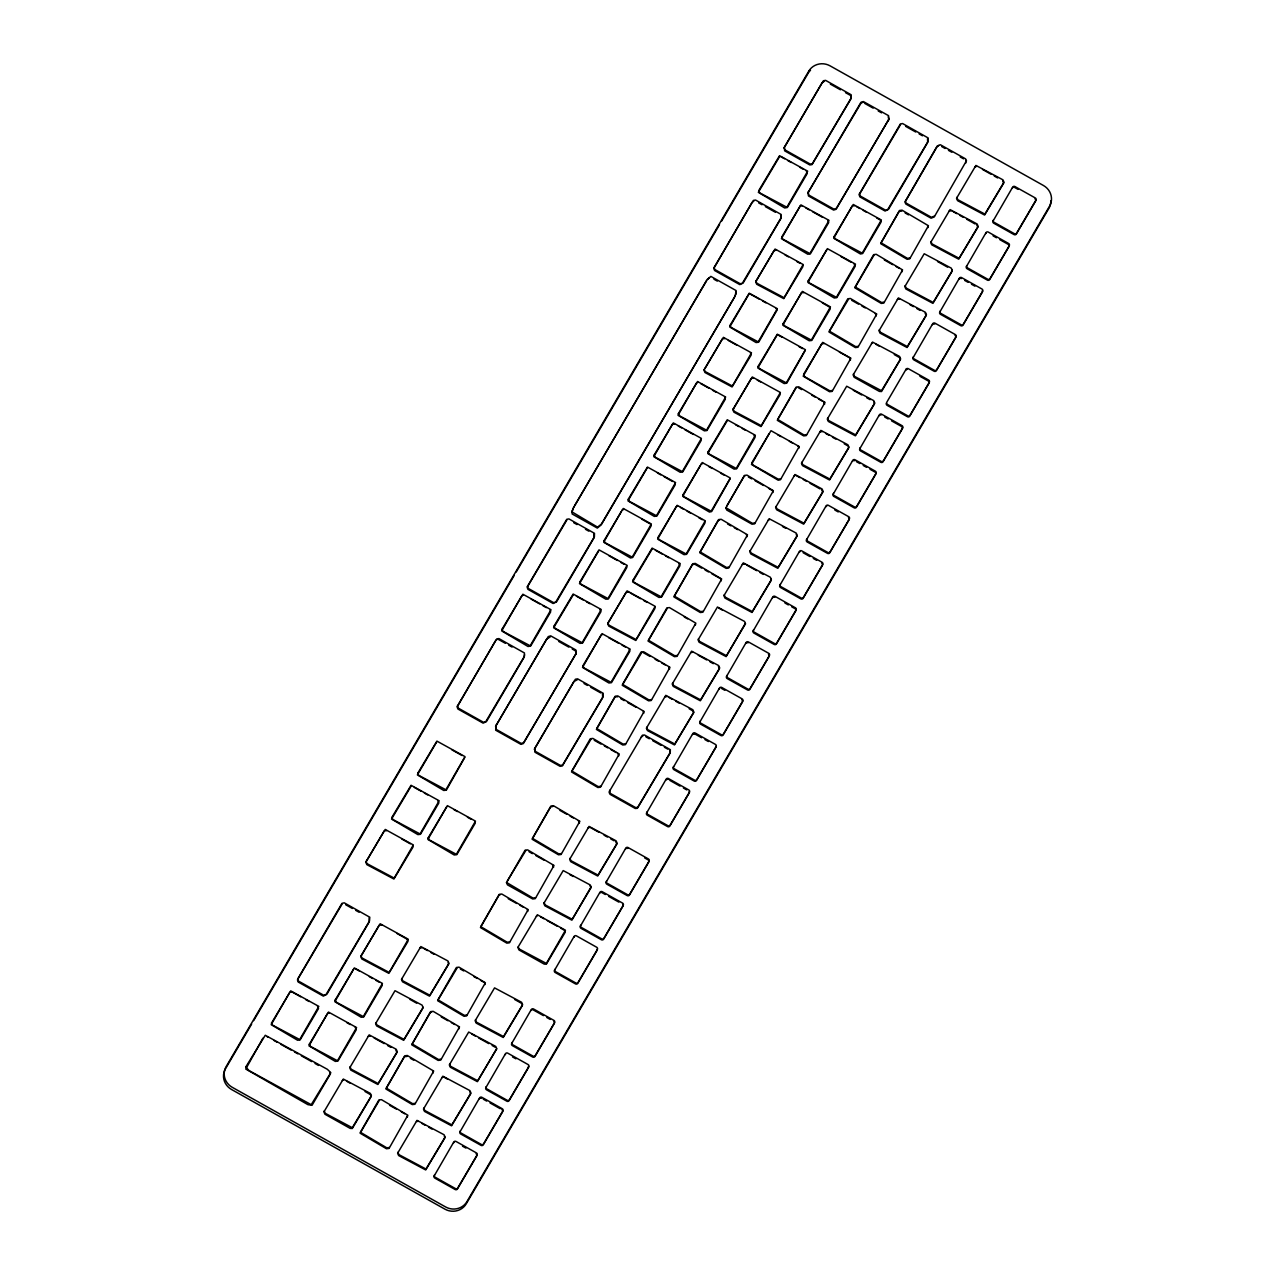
<?xml version="1.0" encoding="UTF-8"?>
<svg xmlns="http://www.w3.org/2000/svg" width="1275" height="1275" viewBox="0 0 1275 1275"><rect width="100%" height="100%" fill="white"/><g stroke="black" fill="none" stroke-linecap="round" stroke-linejoin="round"><path stroke-width="1.5" d="M576.157 653.358L575.902 651.174L572.236 649.023M808.127 192.557L808.701 194.995L833.914 209.132L836.352 208.367L888.293 120.312M888.866 119.069L888.308 116.631M572.3 510.924L572.108 513.952L597.322 528.089L601.194 524.87L734.464 297.123M735.898 293.585L736.089 290.557L710.876 276.404L707.003 279.639L573.734 507.37M495.624 726.113L495.991 729.284L521.204 743.421L523.643 742.656L575.949 653.868M575.949 654.075L575.886 649.979L550.673 635.842L548.234 636.607L495.624 726.32M808.334 191.84L808.398 195.92L833.611 210.072L836.049 209.307L888.659 119.595M888.659 119.786L888.595 115.69L863.382 101.554L860.944 102.319L808.031 192.764M571.997 511.849L573.272 508.119M735.516 294.876L735.803 291.481M572.395 510.558L574.037 506.446M734.926 296.39L735.803 293.935M495.927 725.379L495.688 730.208L520.901 744.345L523.34 743.58L576.252 653.135M888.372 120.519L888.962 118.862M324.217 1110.987L325.237 1113.314L352.298 1127.706L371.407 1095.751L370.372 1093.424L343.31 1079.033L323.914 1111.912L324.95 1114.238L350.163 1128.375L352.298 1128.503L371.216 1096.404L370.403 1094.572L365.032 1091.527M350.051 1066.824L351.087 1069.151L378.149 1083.543L397.242 1051.588L396.222 1049.261L369.16 1034.87L349.764 1067.749L350.784 1070.076L377.846 1084.467L396.955 1052.528L395.919 1050.202M375.902 1022.662L376.938 1024.988L403.984 1039.38L423.093 1007.425L422.057 1005.114L395.011 990.707L375.599 1023.602L376.635 1025.913L403.697 1040.32L422.79 1008.366L422.631 1006.82M401.752 978.515L402.772 980.826L429.834 995.233L448.943 963.278L447.908 960.952L420.846 946.56L401.45 979.439L402.486 981.766L429.532 996.157L448.641 964.203L448.242 962.37M703.991 370.228L705.011 372.555L732.073 386.947L751.182 355.008L750.481 352.904M407.426 1117.043L407.442 1115.816M506.414 882.507L507.45 884.834L532.663 898.971L535.229 898.668L554.019 865.438L527.659 849.883L525.077 850.186L506.589 882.475L532.95 898.046L535.532 897.727M397.912 1152.313L398.947 1154.64L425.993 1169.032L445.102 1137.077L444.067 1134.75L417.021 1120.358L397.609 1153.237L398.645 1155.564L425.707 1169.956L444.816 1138.001L444.401 1136.168M433.261 1072.881L432.863 1071.048M423.762 1108.15L424.782 1110.477L451.844 1124.869L470.953 1092.914L469.917 1090.603L442.855 1076.196L423.459 1109.075L424.495 1111.402L451.541 1125.809L470.65 1093.854L469.965 1091.751M459.112 1028.734L458.41 1026.63M449.597 1063.987L450.633 1066.314L477.695 1080.722L496.788 1048.767L495.768 1046.44L468.706 1032.049L449.31 1064.928L450.346 1067.255L477.392 1081.646L496.628 1048.799M484.962 984.571L485.074 983.663M475.447 1019.841L476.483 1022.168L503.529 1036.559L522.638 1004.604L521.602 1002.278L494.557 987.886L475.145 1020.765L476.181 1023.092L503.243 1037.483L522.336 1005.529L522.176 1003.999M527.754 911.434L527.356 909.601M517.953 947.628L518.989 949.955L544.202 964.091L546.337 964.219L565.271 932.121L564.458 930.288L560.761 928.184M553.605 867.271L552.569 864.944M544.09 902.541L545.126 904.867L572.188 919.259L591.281 887.304L590.261 884.977L563.199 870.586L543.803 903.465L544.839 905.792L571.885 920.183L591.01 887.017M579.456 823.108L578.42 820.797M569.941 858.378L570.977 860.705L598.023 875.096L617.132 843.157L616.096 840.831L589.05 826.423L569.654 859.318L570.674 861.629L597.736 876.037L616.845 844.082L615.809 841.755M618.837 755.82L617.801 753.493M725.762 507.737L726.782 510.064L752.011 524.2L754.577 523.898L773.367 490.684L746.991 475.113L744.425 475.416L725.921 507.705L752.298 523.276L754.864 522.973M643.716 713.299L643.317 711.466M669.566 669.136L668.881 667.032M646.664 727.292L647.7 729.619L674.762 744.01L693.855 712.056L692.835 709.729L665.773 695.337L646.377 728.216L647.413 730.543L674.459 744.935L693.68 712.709L692.867 710.876L689.169 708.773M695.417 624.989L695.544 624.081M672.515 683.129L673.551 685.456L700.597 699.847L719.706 667.893L718.67 665.566L691.624 651.174L672.212 684.053L673.248 686.38L700.31 700.772L719.419 668.833L718.383 666.506M721.252 580.826L721.092 579.28M698.365 638.966L699.385 641.293L726.447 655.685L745.556 623.746L744.52 621.419L717.458 607.012L698.062 639.907L699.098 642.217L726.144 656.625L745.269 623.443M747.102 536.663L746.401 534.56M724.2 594.819L725.236 597.13L752.298 611.538L771.391 579.583L770.371 577.256L743.309 562.865L723.913 595.744L724.949 598.071L751.995 612.462L771.104 580.508L770.706 578.675M772.953 492.501L772.554 490.668L768.554 488.293M750.051 550.657L751.087 552.983L778.133 567.375L797.242 535.42L796.206 533.093L769.16 518.702L749.748 551.581L750.784 553.908L777.846 568.299L796.939 536.345L796.253 534.257M798.788 448.354L798.803 447.127M775.901 506.494L776.921 508.821L803.983 523.212L823.092 491.257L822.056 488.947L794.994 474.539L775.598 507.434L776.634 509.745L803.68 524.153L822.789 492.198L821.753 489.871M824.638 404.191L823.602 401.864M801.736 462.331L802.772 464.658L829.834 479.065L848.927 447.111L847.891 444.784L820.845 430.392L801.449 463.271L802.469 465.598L829.531 479.99L848.64 448.035L848.481 446.489M850.489 360.028L849.788 357.924M827.587 418.184L828.622 420.511L855.668 434.902L874.778 402.948L873.742 400.621L846.696 386.229L827.284 419.108L828.32 421.435L855.382 435.827L874.475 403.872L874.076 402.039M876.323 315.881L875.303 313.554M853.437 374.021L854.457 376.348L881.519 390.74L900.628 358.785L899.592 356.458L872.53 342.067L853.134 374.946L854.17 377.272L879.383 391.409L881.519 391.537L900.437 359.438L899.624 357.622L894.253 354.562M902.174 271.718L902.015 270.173M879.272 329.858L880.308 332.185L907.354 346.577L926.463 314.638L925.427 312.311L898.381 297.904L878.985 330.799L880.005 333.11L907.067 347.517L926.176 315.562L925.14 313.236M928.025 227.556L927.61 225.723M905.122 285.712L906.158 288.022L933.204 302.43L952.313 270.475L951.278 268.148L924.216 253.757L904.82 286.636L905.856 288.963L932.918 303.354L952.011 271.4L951.851 269.854M930.957 241.549L931.993 243.876L959.055 258.267L978.148 226.312L977.128 223.986L950.066 209.594L930.67 242.473L931.706 244.8L958.752 259.192L977.861 227.237L976.825 224.926M956.808 197.386L957.844 199.713L984.89 214.104L1003.999 182.15L1002.963 179.839L975.917 165.431L956.521 198.326L957.541 200.637L984.603 215.045L1003.712 183.09L1002.676 180.763M734.161 298.063L735.213 295.449M609.88 790.149L609.147 792.508L610.072 794.341L635.285 808.477L637.373 808.318L669.949 753.334L670.06 750.624M965.765 163.057L965.876 160.347M808.334 192.031L861.199 102.829M574.643 505.601L706.717 280.564M733.555 298.892L601.481 523.945L597.608 527.165L572.108 511.944M251.621 1024.096L225.468 1068.785A15.746 15.061 17.6 0 0 231.556 1089.503L444.911 1209.146A15.746 15.061 17.6 0 0 466.252 1203.807L1048.847 208.399A15.746 15.061 17.6 0 0 1050.823 200.86M253.629 1020.653L514.239 575.392M516.263 571.949L719.514 224.671M721.523 221.228L808.063 73.376A15.746 15.061 17.6 0 1 810.502 70.268M262.889 1038.185L245.756 1069.056L307.96 1104.676L312.056 1105.266L330.432 1073.869L329.763 1072.259M495.242 641.197L457.135 707.003L457.932 709.028L483.145 723.164L486.508 721.491L524.057 657.358L524.567 654.665M496.007 725.587L546.465 639.365L550.386 636.767M621.244 511.61L603.712 542.242L630.456 557.988L632.655 557.51L651.031 526.113L650.872 524.567M704.947 368.587L722.367 338.847L724.933 338.544M700.214 465.678L682.683 496.31L709.426 512.056L711.625 511.578L730.017 478.954M801.337 292.915L782.834 325.205L809.211 340.76L811.777 340.457L830.153 309.076L829.451 306.972M507.386 880.85L525.858 850.473M726.718 506.079L744.138 476.34M769.016 433.835L751.485 464.483L778.212 480.213L780.428 479.735L799.218 446.521L771.008 430.695L751.899 462.65L752.935 464.977L778.148 479.113L780.714 478.81M821.658 343.868L803.17 376.173L829.547 391.728L832.113 391.425L850.903 358.195L822.694 342.385L803.585 374.34L804.621 376.651L829.834 390.803L832.4 390.501M934.511 216.033L931.387 217.276L906.174 203.139L905.266 201.291L937.237 145.972L940.36 144.728L965.573 158.865L966.498 160.714L934.224 216.957L931.101 218.216L905.887 204.064L904.963 202.231L936.95 146.896L938.846 145.477M641.134 737.173L643.03 735.755M800.078 206.136L781.4 238.664L807.776 254.219L810.342 253.916L828.718 222.519L828.017 220.432M672.467 424.161L653.788 456.689L680.165 472.26L682.731 471.957L701.107 440.56L700.708 438.727M622.216 509.952L624.033 509.363M701.186 464.02L703.003 463.431M974.881 166.929L976.714 166.34M909.936 258.012L907.37 258.331L880.993 242.76L899.497 210.471L902.062 210.168L928.439 225.723L909.649 258.952L907.067 259.255L880.706 243.684L899.194 211.395L901.776 211.092M949.046 211.092L951.612 210.773M884.101 302.175L881.519 302.478L855.158 286.923L873.646 254.633L876.228 254.315L902.588 269.886L883.798 303.115L881.232 303.418L854.856 287.847L874.092 255M858.25 346.338L855.684 346.641L829.308 331.07L847.811 298.78L850.377 298.478L876.754 314.048L857.948 347.262L855.382 347.565L829.021 332.01L848.576 299.083M897.345 299.402L899.56 298.924M871.51 343.565L872.578 342.927M806.565 434.648L803.983 434.95L777.623 419.395L796.11 387.106L798.692 386.803L825.052 402.358L806.262 435.588L803.696 435.891L777.32 420.32L796.253 387.6M819.825 431.874L822.391 431.572M615.092 696.899L596.413 729.428L622.774 744.998L625.356 744.696L644.146 711.466L617.769 695.911L615.203 696.214L596.7 728.503L623.077 744.058L625.643 743.755M419.826 948.042L422.392 947.739M793.974 476.037L795.042 475.4M729.029 567.12L726.447 567.439L700.087 551.868L718.574 519.578L721.156 519.276L747.517 534.831L728.726 568.06L726.16 568.363L699.784 552.792L718.287 520.503L719.722 519.865M768.124 520.2L769.574 519.547M368.14 1036.368L370.34 1035.89M703.178 611.283L700.613 611.586L674.236 596.031L692.739 563.741L695.305 563.423L721.682 578.993L702.892 612.223L700.31 612.526L673.949 596.955L692.437 564.666L694.652 564.188M742.289 564.347L744.855 564.044M342.29 1080.515L343.724 1079.877M677.328 655.446L674.762 655.748L648.385 640.178L666.889 607.888L669.455 607.585L695.831 623.156L677.041 656.37L674.475 656.673L648.098 641.118L667.319 608.255M651.493 699.608L648.927 699.911L622.551 684.34L641.038 652.051L643.62 651.748L669.981 667.303L651.19 700.533L648.624 700.836L622.248 685.281L641.819 652.354M690.588 652.673L692.803 652.194M664.753 696.819L667.319 696.517M600.764 786.277L598.182 786.595L571.822 771.024L590.309 738.735L592.891 738.432L619.252 753.987L600.461 787.217L597.895 787.52L571.519 771.949L591.09 739.022M561.367 853.581L558.801 853.883L532.424 838.312L550.928 806.023L553.493 805.72L579.87 821.291L561.08 854.505L558.514 854.808L532.137 839.253L550.625 806.947L552.84 806.485M588.014 827.921L589.847 827.332M509.681 941.89L507.115 942.193L480.739 926.638L499.242 894.333L501.808 894.03L528.185 909.601L509.394 942.831L506.812 943.133L480.452 927.562L498.939 895.273L500.39 894.62M536.329 916.231L537.397 915.609M466.873 1015.028L464.307 1015.33L437.931 999.775L456.434 967.47L459 967.167L485.377 982.738L466.586 1015.968L464.004 1016.271L437.644 1000.7L457.215 967.773M441.038 1059.19L438.457 1059.493L412.096 1043.922L430.583 1011.633L433.149 1011.33L459.526 1026.901L440.736 1060.115L438.17 1060.418L411.793 1044.862L430.297 1012.573L431.731 1011.92M415.188 1103.353L412.622 1103.656L386.245 1088.085L404.749 1055.796L407.315 1055.493L433.691 1071.048L414.885 1104.277L412.319 1104.58L385.942 1089.009L404.446 1056.72L407.012 1056.417M441.835 1077.694L442.903 1077.056M389.337 1147.5L386.771 1147.803L360.395 1132.248L378.898 1099.958L381.464 1099.656L407.841 1115.211L389.05 1148.44L386.468 1148.743L360.108 1133.172L379.328 1100.325M495.577 640.688L496.421 639.875M707.752 279.305L709.49 277.647M826.806 249.709L807.872 282.428L834.248 297.983L836.814 297.681L855.19 266.284L854.154 263.973M801.513 292.676L803.903 292.613M821.849 343.628L824.24 343.565M744.313 476.117L745.206 475.718M446.776 806.708L427.858 839.428L454.219 854.983L456.801 854.68L475.177 823.283L475.001 821.753M353.733 968.968L334.815 1001.688L361.176 1017.259L363.757 1016.956L382.133 985.559L381.958 984.013M342.162 903.927L297.442 979.822L298.159 982.005L323.372 996.142L326.942 994.133L369.208 921.937L369.176 917.904M900.548 124.583L859.143 194.836L859.908 196.908L885.121 211.044L888.563 209.259L927.69 142.433L927.515 138.624M566.913 519.929L527.165 587.329L527.962 589.369L553.175 603.505L556.553 601.832L594.102 537.683L593.863 533.986M800.333 205.944L802.102 205.897M748.935 294.127L729.714 326.974L756.075 342.545L758.657 342.242L777.144 309.937M777.033 335.134L757.796 367.981L784.173 383.552L786.739 383.233L805.131 350.625M672.722 423.969L674.491 423.922M647.174 467.989L627.938 500.852L654.314 516.407L656.88 516.104L675.256 484.723L675.097 483.177M598.708 550.8L579.488 583.647L605.848 599.202L608.43 598.899L626.806 567.518L626.631 565.972M436.608 742.05L417.387 774.897L443.764 790.468L446.33 790.165L464.722 757.541M615.331 696.708L617.482 696.835M416.415 1121.426L418.2 1121.378M754.019 200.876L751.915 202.645L713.793 268.451L714.59 270.491L739.819 284.628L743.182 282.954L780.73 218.806L780.81 215.363M861.725 102.542L863.079 102.494M779.615 156.522L758.338 192.35L784.683 207.952L787.328 207.538L807.298 173.4L806.342 170.962M727.292 420.607L707.721 453.533L734.097 469.104L736.663 468.802L755.039 437.405L754.003 435.078M652.178 548.951L632.607 581.878L658.984 597.433L661.55 597.13L679.926 565.733L678.89 563.423M573.208 594.883L553.637 627.81L580.013 643.365L582.579 643.062L600.955 611.665L599.919 609.354M411.108 786.133L391.537 819.06L417.913 834.615L420.479 834.312L438.855 802.931L437.819 800.604M824.511 81.122L821.945 82.987L784.412 147.119L784.635 150.817L809.848 164.969L812.048 164.602L850.76 99.147L851.11 96.039M497.346 639.413L498.222 639.381M523.308 595.043L521.826 595.776L501.681 630.886L528.025 646.505L530.655 646.074L550.641 611.936L550.29 609.992M697.951 382.357L696.517 382.994L678.013 415.299L704.39 430.854L706.956 430.552L725.332 399.155L724.933 397.322M677.583 506.159L676.148 506.797L657.645 539.102L684.022 554.657L686.587 554.354L704.963 522.957L704.565 521.124M602.469 634.488L601.035 635.141L582.532 667.431L608.908 682.986L611.474 682.683L629.85 651.302L629.149 649.198M291.513 991.791L289.696 992.38L271.192 1024.67L297.569 1040.241L300.135 1039.922L318.511 1008.541L317.491 1006.214M329.285 1012.972L327.468 1013.561L308.964 1045.851L335.341 1061.406L337.907 1061.103L356.283 1029.722L355.247 1027.395M753.461 377.99L751.262 378.468L732.886 409.865L733.922 412.176L760.968 426.583L780.077 394.628L779.678 392.796M577.304 679.766L573.862 681.551L534.751 748.393L534.91 752.202L560.123 766.339L562.355 765.94L602.677 697.712L602.517 693.903M267.128 1036.766L267.957 1037.133M780.762 156.65L784.492 158.706M854.792 205.673L852.21 205.976L833.722 238.266L860.45 253.996L862.665 253.534L881.025 222.137L880.627 220.288L876.642 217.929M776.618 250.219L774.053 250.522L755.677 281.918L756.712 284.245L783.758 298.637L802.867 266.682L802.708 265.136M778.499 335.213L782.228 337.269M796.174 475.559L799.903 477.615M628.639 592.046L626.073 592.365L607.697 623.746L608.733 626.073L635.779 640.464L654.888 608.526L654.728 606.98M386.755 830.615L384.189 830.918L365.813 862.314L366.849 864.641L393.911 879.033L413.004 847.078L412.606 845.245M381.719 924.933L379.153 925.236L360.777 956.633L361.813 958.959L388.859 973.351L407.968 941.396L407.283 939.293M830.36 84.134L840.448 89.792M845.5 92.629L850.537 95.45M864.769 103.434L873.168 108.136M878.22 110.973L881.583 112.853M905.664 126.368L915.753 132.026M919.116 133.907L922.478 135.787M941.747 146.593L945.11 148.49M948.472 150.37L951.835 152.251M960.234 156.968L963.597 158.849M982.499 169.447L990.914 174.165M994.261 176.046L997.624 177.926M1014.645 187.473L1018.04 189.369M953.302 211.73L956.648 213.61M960.011 215.491L963.374 217.372M966.737 219.268L975.152 223.986M993.082 235.859L996.46 237.756M999.855 239.668L1008.318 244.418M905.138 212.973L908.501 214.869M787.854 160.586L791.217 162.483M799.616 167.184L802.979 169.081M856.465 206.614L859.828 208.494M863.191 210.375L866.554 212.272M937.539 261.534L947.628 267.192M964.729 280.452L968.123 282.349M971.502 284.245L974.897 286.158M805.832 207.952L809.195 209.833M812.558 211.714L822.63 217.372M884.324 259.973L892.739 264.674M896.102 266.571L899.465 268.451M758.641 202.868L762.004 204.749M765.367 206.63L775.455 212.287M840.703 256.418L850.792 262.076M910.015 304.757L913.378 306.637M916.741 308.518L920.088 310.415M785.018 254.936L788.38 256.817M796.795 261.534L800.158 263.415M851.764 300.358L858.489 304.119M861.852 306.016L865.215 307.897M822.391 302.972L829.117 306.749M875.766 344.202L879.128 346.083M919.897 376.284L928.375 381.034M750.768 294.382L759.183 299.099M762.546 300.98L765.908 302.86M713.952 279.225L717.315 281.106M839.364 352.059L849.453 357.701M799.043 346.688L802.405 348.585M853.278 390.246L861.677 394.947M866.729 397.784L870.092 399.665M884.77 417.068L888.165 418.965M891.544 420.862L901.712 426.567M728.296 340.425L736.695 345.142M798.389 387.728L801.752 389.608M811.84 395.266L815.203 397.147M818.566 399.043L821.929 400.924M757.191 380.046L760.553 381.926M825.754 433.452L829.117 435.349M832.479 437.229L835.842 439.11M844.241 443.828L847.604 445.708M856.418 461.646L859.812 463.558M863.207 465.455L866.586 467.351M869.98 469.248L875.064 472.101A1.673 1.594 17.6 0 1 875.702 474.3L856.418 507.259A1.673 1.594 17.6 0 1 854.154 507.832L833.818 496.421A1.673 1.594 17.6 0 1 833.181 494.238L852.768 460.339A1.673 1.594 17.6 0 1 855.015 459.765L875.351 471.176A1.673 1.594 17.6 0 1 876.005 473.376L856.704 506.334A1.673 1.594 17.6 0 1 854.441 506.908L834.105 495.497A1.673 1.594 17.6 0 1 833.468 493.297M700.772 383.632L709.171 388.349M712.534 390.23L715.897 392.126M777.591 434.711L780.953 436.592M789.352 441.309L792.715 443.19M735.516 424.718L738.878 426.599M742.241 428.48L745.604 430.36M803.266 479.496L806.629 481.392M809.992 483.273L820.08 488.931M834.854 510.048L838.249 511.944M678.22 425.977L681.583 427.858M684.946 429.755L693.345 434.456M748.377 476.993L751.74 478.874M755.103 480.755L763.518 485.472M708.788 466.554L712.151 468.435M720.566 473.152L723.929 475.033M782.467 526.479L785.83 528.376M803.123 552.728L809.896 556.538M813.291 558.434L816.669 560.331M657.422 472.961L660.785 474.858M664.148 476.738L672.547 481.456M727.579 523.977L730.942 525.858M734.304 527.738L737.667 529.635M680.404 507.434L683.767 509.331M687.113 511.211L690.476 513.092M698.891 517.809L702.254 519.69M746.528 564.984L756.617 570.642M759.98 572.523L763.342 574.419M641.596 519.084L649.995 523.786M784.938 603.011L788.332 604.924M791.711 606.82L795.106 608.717A1.673 1.594 17.6 0 1 795.743 610.916L776.459 643.875A1.673 1.594 17.6 0 1 774.196 644.449L753.86 633.038A1.673 1.594 17.6 0 1 753.222 630.854L772.809 596.955A1.673 1.594 17.6 0 1 775.057 596.381L795.393 607.793A1.673 1.594 17.6 0 1 796.046 609.992L776.746 642.951A1.673 1.594 17.6 0 1 774.483 643.508L754.163 632.113A1.673 1.594 17.6 0 1 753.509 629.914M695.018 564.363L701.728 568.124M705.091 570.021L708.454 571.901M711.817 573.782L720.232 578.499M655.366 550.226L662.092 553.988M665.438 555.868L668.801 557.765M573.686 522.686L577.049 524.567M585.464 529.284L588.827 531.165M719.004 608.207L722.367 610.087M608.956 555.757L617.355 560.474M620.718 562.355L624.081 564.251M684.293 617.004L687.655 618.885M630.328 593.002L640.401 598.66M643.763 600.541L647.126 602.422M698.206 655.191L706.605 659.908M709.968 661.789L713.331 663.669M576.38 596.142L583.105 599.919M586.468 601.8L589.831 603.697M721.459 688.388L724.853 690.301M643.317 652.673L650.043 656.45M655.095 659.271L658.458 661.167M661.805 663.048L665.168 664.928M608.653 637.659L618.726 643.317M622.088 645.198L625.451 647.094M531.181 599.138L539.58 603.84M542.943 605.737L546.306 607.617M668.992 697.457L672.355 699.353M675.718 701.234L679.081 703.115M558.785 641.484L568.873 647.142M694.811 733.938L701.585 737.731M704.979 739.627L708.374 741.54M620.845 698.716L624.192 700.613M627.555 702.493L635.97 707.211M584.03 683.543L587.393 685.424M590.755 687.305L600.844 692.962M498.605 639.524L505.33 643.285M508.693 645.182L512.056 647.062M645.931 736.87L649.294 738.751M652.657 740.648L661.056 745.349M664.418 747.246L667.781 749.126M669.853 780.428L680.021 786.117M683.416 788.03L686.795 789.926M594.262 740.297L600.987 744.074M604.35 745.955L607.713 747.835M611.076 749.732L616.128 752.553M451.908 749.843L461.98 755.501M559.932 810.422L566.658 814.199M570.021 816.08L573.367 817.96M590.596 827.618L598.995 832.336M604.047 835.157L607.394 837.038M610.757 838.934L614.12 840.815M644.72 857.963L648.114 859.876A1.673 1.594 17.6 0 1 648.752 862.059L629.467 895.034A1.673 1.594 17.6 0 1 627.204 895.592L606.868 884.197A1.673 1.594 17.6 0 1 606.215 881.997L625.818 848.098A1.673 1.594 17.6 0 1 628.065 847.54L648.401 858.936A1.673 1.594 17.6 0 1 649.055 861.135L629.754 894.094A1.673 1.594 17.6 0 1 627.491 894.668L607.155 883.256A1.673 1.594 17.6 0 1 606.518 881.073M414.295 787.408L421.021 791.169M424.368 793.066L427.731 794.947M453.964 809.657L457.327 811.538M467.415 817.195L470.778 819.076M529.045 851.748L532.408 853.628M535.755 855.525L544.17 860.242M569.782 874.602L573.144 876.483M601.928 892.628L605.322 894.524M608.717 896.421L618.869 902.126M401.896 839.109L410.295 843.811M508.231 898.732L516.646 903.449M520.009 905.33L523.372 907.226M540.584 916.868L543.947 918.765M547.31 920.646L557.398 926.303M345.637 904.692L352.362 908.469M355.725 910.35L359.088 912.247M396.86 933.412L406.932 939.069M424.081 948.68L427.444 950.576M430.807 952.457L434.153 954.337M460.387 969.048L463.749 970.928M473.838 976.586L477.201 978.467M480.563 980.363L484.261 982.467M514.59 999.441L521.316 1003.202M533.285 1009.927L543.453 1015.617M546.832 1017.53L550.226 1019.426M355.884 969.096L359.247 970.976M369.32 976.634L372.683 978.515M376.045 980.411L379.408 982.292M409.992 999.441L416.718 1003.218M441.262 1016.972L447.987 1020.749M451.35 1022.63L454.713 1024.51M471.925 1034.168L475.288 1036.049M478.651 1037.946L488.739 1043.603M492.102 1045.484L495.465 1047.365M512.518 1056.927L515.913 1058.824M292.262 992.077L300.677 996.779M305.713 999.616L309.076 1001.497M346.848 1022.677L350.211 1024.558M374.069 1037.946L384.157 1043.603M387.52 1045.484L390.883 1047.365M410.375 1058.298L413.738 1060.194M444.401 1077.391L447.764 1079.272M483.289 1099.193L486.668 1101.09M490.062 1102.987L500.23 1108.692M273.918 1040.432L277.344 1042.36M280.771 1044.289L291.067 1050.042M294.493 1051.971L297.92 1053.883M301.346 1055.812L311.626 1061.581M315.053 1063.493L318.479 1065.422M346.545 1081.152L349.908 1083.049M389.576 1105.297L396.302 1109.059M401.338 1111.896L404.701 1113.776M421.929 1123.434L425.292 1125.315M428.639 1127.196L432.002 1129.092M462.522 1146.193L465.917 1148.09M775.997 308.518L776.857 309.299M797.768 446.027L798.628 446.808M589.958 885.918L590.835 886.699M768.458 654.266A1.673 1.594 17.6 0 1 769.096 656.45L749.796 689.424A1.673 1.594 17.6 0 1 747.548 689.982L727.212 678.587A1.673 1.594 17.6 0 1 726.559 676.387L746.146 642.488A1.673 1.594 17.6 0 1 748.409 641.931L768.745 653.326A1.673 1.594 17.6 0 1 769.399 655.525L750.098 688.484A1.673 1.594 17.6 0 1 747.835 689.058L727.499 677.647A1.673 1.594 17.6 0 1 726.862 675.463M913.426 356.681A1.673 1.594 17.6 0 0 914.063 358.881L934.4 370.292A1.673 1.594 17.6 0 0 936.663 369.718L955.963 336.759A1.673 1.594 17.6 0 0 955.31 334.56L934.973 323.165A1.673 1.594 17.6 0 0 932.726 323.723L913.123 357.622A1.673 1.594 17.6 0 0 913.777 359.821L934.113 371.216A1.673 1.594 17.6 0 0 936.376 370.658L955.66 337.684A1.673 1.594 17.6 0 0 955.023 335.484M745.859 643.429A1.673 1.594 17.6 0 1 748.122 642.855M719.196 688.962A1.673 1.594 17.6 0 1 719.626 688.5M741.795 699.8A1.673 1.594 17.6 0 1 742.448 701.999L723.148 734.958A1.673 1.594 17.6 0 1 720.885 735.516L700.549 724.12A1.673 1.594 17.6 0 1 699.911 721.921L719.498 688.022A1.673 1.594 17.6 0 1 721.762 687.464L742.098 698.859A1.673 1.594 17.6 0 1 742.735 701.059L723.451 734.033A1.673 1.594 17.6 0 1 721.188 734.591L700.852 723.196A1.673 1.594 17.6 0 1 700.198 720.997M932.423 324.647A1.673 1.594 17.6 0 1 934.687 324.089M772.507 597.879A1.673 1.594 17.6 0 1 774.77 597.322M692.548 734.496A1.673 1.594 17.6 0 1 692.962 734.033M693.552 733.762A1.673 1.594 17.6 0 1 694.508 733.794M715.944 746.321A1.673 1.594 17.6 0 1 715.785 747.533L696.501 780.491A1.673 1.594 17.6 0 1 694.238 781.065L673.901 769.654A1.673 1.594 17.6 0 1 673.264 767.454L692.851 733.571A1.673 1.594 17.6 0 1 695.098 732.998L715.434 744.409A1.673 1.594 17.6 0 1 716.088 746.592L696.788 779.567A1.673 1.594 17.6 0 1 694.524 780.125L674.204 768.729A1.673 1.594 17.6 0 1 673.551 766.53M665.901 780.029A1.673 1.594 17.6 0 1 668.164 779.471M689.169 791.552A1.673 1.594 17.6 0 1 689.137 793.066L669.837 826.041A1.673 1.594 17.6 0 1 667.59 826.598L647.254 815.187A1.673 1.594 17.6 0 1 646.6 813.004L666.188 779.105A1.673 1.594 17.6 0 1 668.451 778.547L688.787 789.942A1.673 1.594 17.6 0 1 689.44 792.142L670.14 825.1A1.673 1.594 17.6 0 1 667.877 825.674L647.541 814.263A1.673 1.594 17.6 0 1 646.903 812.063M985.734 233.58A1.673 1.594 17.6 0 1 986.149 233.118M1009.115 245.39A1.673 1.594 17.6 0 1 1008.971 246.617L989.671 279.576A1.673 1.594 17.6 0 1 987.424 280.133L967.087 268.738A1.673 1.594 17.6 0 1 966.434 266.539L986.021 232.64A1.673 1.594 17.6 0 1 988.284 232.082L1008.621 243.493A1.673 1.594 17.6 0 1 1009.258 245.677L989.974 278.651A1.673 1.594 17.6 0 1 987.711 279.209L967.374 267.814A1.673 1.594 17.6 0 1 966.737 265.614M879.113 415.73A1.673 1.594 17.6 0 1 881.073 415.028M901.983 426.758A1.673 1.594 17.6 0 1 902.365 428.767L883.065 461.725A1.673 1.594 17.6 0 1 880.802 462.299L860.466 450.888A1.673 1.594 17.6 0 1 859.828 448.688L879.415 414.805A1.673 1.594 17.6 0 1 881.678 414.232L902.015 425.643A1.673 1.594 17.6 0 1 902.652 427.826L883.368 460.801A1.673 1.594 17.6 0 1 881.105 461.359L860.768 449.963A1.673 1.594 17.6 0 1 860.115 447.764M799.154 552.346A1.673 1.594 17.6 0 1 800.158 551.613M821.753 563.183A1.673 1.594 17.6 0 1 822.407 565.383L803.107 598.342A1.673 1.594 17.6 0 1 800.843 598.899L780.507 587.504A1.673 1.594 17.6 0 1 779.87 585.305L799.457 551.422A1.673 1.594 17.6 0 1 801.72 550.848L822.056 562.259A1.673 1.594 17.6 0 1 822.694 564.442L803.409 597.417A1.673 1.594 17.6 0 1 801.146 597.975L780.81 586.58A1.673 1.594 17.6 0 1 780.157 584.38M625.515 849.038A1.673 1.594 17.6 0 1 627.778 848.465M599.664 893.185A1.673 1.594 17.6 0 1 601.306 892.42M622.758 904.453A1.673 1.594 17.6 0 1 622.917 906.222L603.617 939.181A1.673 1.594 17.6 0 1 601.354 939.755L581.018 928.343A1.673 1.594 17.6 0 1 580.38 926.16L599.967 892.261A1.673 1.594 17.6 0 1 602.23 891.703L622.567 903.098A1.673 1.594 17.6 0 1 623.204 905.298L603.92 938.257A1.673 1.594 17.6 0 1 601.657 938.83L581.32 927.419A1.673 1.594 17.6 0 1 580.667 925.22M573.83 937.348A1.673 1.594 17.6 0 1 574.515 936.727M597.21 949.174A1.673 1.594 17.6 0 1 597.067 950.385L577.766 983.344A1.673 1.594 17.6 0 1 575.519 983.918L555.183 972.506A1.673 1.594 17.6 0 1 554.529 970.307L574.117 936.424A1.673 1.594 17.6 0 1 576.38 935.85L596.716 947.261A1.673 1.594 17.6 0 1 597.353 949.445L578.069 982.419A1.673 1.594 17.6 0 1 575.806 982.977L555.47 971.582A1.673 1.594 17.6 0 1 554.832 969.383M453.486 1142.958A1.673 1.594 17.6 0 1 454.474 1142.225M476.085 1153.795A1.673 1.594 17.6 0 1 476.723 1155.995L457.438 1188.953A1.673 1.594 17.6 0 1 455.175 1189.527L434.839 1178.116A1.673 1.594 17.6 0 1 434.185 1175.933L453.773 1142.033A1.673 1.594 17.6 0 1 456.036 1141.46L476.372 1152.871A1.673 1.594 17.6 0 1 477.025 1155.07L457.725 1188.029A1.673 1.594 17.6 0 1 455.462 1188.587L435.126 1177.192A1.673 1.594 17.6 0 1 434.488 1174.992M479.336 1098.795A1.673 1.594 17.6 0 1 481.583 1098.237M501.92 1109.648A1.673 1.594 17.6 0 1 502.573 1111.832L483.273 1144.807A1.673 1.594 17.6 0 1 481.01 1145.364L460.673 1133.969A1.673 1.594 17.6 0 1 460.036 1131.77L479.623 1097.871A1.673 1.594 17.6 0 1 481.886 1097.313L502.223 1108.708A1.673 1.594 17.6 0 1 502.86 1110.908L483.576 1143.866A1.673 1.594 17.6 0 1 481.312 1144.44L460.976 1133.029A1.673 1.594 17.6 0 1 460.339 1130.845M505.171 1054.648A1.673 1.594 17.6 0 1 505.601 1054.186M528.44 1066.171A1.673 1.594 17.6 0 1 528.408 1067.669L509.123 1100.644A1.673 1.594 17.6 0 1 506.86 1101.202L486.524 1089.806A1.673 1.594 17.6 0 1 485.887 1087.607L505.474 1053.708A1.673 1.594 17.6 0 1 507.737 1053.15L528.073 1064.545A1.673 1.594 17.6 0 1 528.711 1066.745L509.41 1099.719A1.673 1.594 17.6 0 1 507.163 1100.277L486.827 1088.882A1.673 1.594 17.6 0 1 486.173 1086.683M531.022 1010.485A1.673 1.594 17.6 0 1 532.344 1009.704M553.876 1021.514A1.673 1.594 17.6 0 1 554.258 1023.522L534.974 1056.481A1.673 1.594 17.6 0 1 532.711 1057.055L512.375 1045.643A1.673 1.594 17.6 0 1 511.721 1043.444L531.308 1009.561A1.673 1.594 17.6 0 1 533.572 1008.987L553.908 1020.398A1.673 1.594 17.6 0 1 554.561 1022.582L535.261 1055.557A1.673 1.594 17.6 0 1 532.998 1056.114L512.662 1044.719A1.673 1.594 17.6 0 1 512.024 1042.52M825.817 506.812A1.673 1.594 17.6 0 1 826.806 506.063M848.417 517.65A1.673 1.594 17.6 0 1 849.054 519.833L829.754 552.808A1.673 1.594 17.6 0 1 827.507 553.366L807.171 541.971A1.673 1.594 17.6 0 1 806.517 539.771L826.104 505.872A1.673 1.594 17.6 0 1 828.367 505.314L848.704 516.71A1.673 1.594 17.6 0 1 849.357 518.909L830.057 551.868A1.673 1.594 17.6 0 1 827.794 552.442L807.457 541.03A1.673 1.594 17.6 0 1 806.82 538.847M852.465 461.263A1.673 1.594 17.6 0 1 854.728 460.705M886.476 403.155A1.673 1.594 17.6 0 0 887.129 405.354L907.465 416.75A1.673 1.594 17.6 0 0 909.712 416.192L929.013 383.217A1.673 1.594 17.6 0 0 928.869 381.448M905.776 370.196A1.673 1.594 17.6 0 1 907.083 369.399M959.071 279.113A1.673 1.594 17.6 0 1 961.334 278.556M982.34 290.636A1.673 1.594 17.6 0 1 982.324 292.15L963.023 325.109A1.673 1.594 17.6 0 1 960.76 325.683L940.424 314.272A1.673 1.594 17.6 0 1 939.787 312.088L959.374 278.189A1.673 1.594 17.6 0 1 961.637 277.615L981.973 289.027A1.673 1.594 17.6 0 1 982.611 291.21L963.326 324.185A1.673 1.594 17.6 0 1 961.063 324.743L940.727 313.347A1.673 1.594 17.6 0 1 940.073 311.148M1012.382 188.047A1.673 1.594 17.6 0 1 1013.083 187.409M1034.981 198.884A1.673 1.594 17.6 0 1 1035.619 201.067L1016.334 234.042A1.673 1.594 17.6 0 1 1014.071 234.6L993.735 223.205A1.673 1.594 17.6 0 1 993.082 221.005L1012.685 187.106A1.673 1.594 17.6 0 1 1014.932 186.548L1035.268 197.944A1.673 1.594 17.6 0 1 1035.922 200.143L1016.621 233.102A1.673 1.594 17.6 0 1 1014.358 233.676L994.022 222.264A1.673 1.594 17.6 0 1 993.384 220.081M457.422 706.063L458.219 708.103L483.432 722.24L485.632 721.889L524.344 656.418L524.439 652.975L498.908 638.584L496.708 638.934L457.422 706.063M527.467 586.404L528.264 588.428L553.477 602.565L555.677 602.214L594.389 536.759L594.485 533.317L568.953 518.925L566.753 519.276L527.467 586.404M714.096 267.527L714.893 269.567L740.106 283.703L742.305 283.353L781.017 217.882L781.113 214.439L755.581 200.047L753.382 200.398L714.096 267.527M784.125 147.852L784.938 149.892L810.151 164.029L812.35 163.678L851.062 98.207L851.158 94.764L825.61 80.373L823.411 80.739L784.125 147.852M534.432 749.19L535.213 751.278L560.426 765.414L562.642 765L602.979 696.788L603.139 693.233L577.607 678.842L575.376 679.24L534.432 749.19M859.43 193.896L860.211 195.983L885.424 210.12L887.639 209.722L927.977 141.493L928.136 137.939L902.604 123.547L900.373 123.946L859.43 193.896M297.744 978.897L298.462 981.081L323.675 995.217L325.954 994.707L369.495 920.996L369.782 917.219L344.25 902.827L341.971 903.337L297.744 978.897M609.514 791.09L610.358 793.417L635.572 807.553L637.659 807.394L670.252 752.409L670.347 749.7L644.544 735.006L642.457 735.165L609.577 791.074M271.495 1023.108L272.643 1025.164L299.705 1039.555L318.83 1006.389L290.716 990.882L271.495 1023.108M309.267 1044.289L310.415 1046.345L337.477 1060.736L356.586 1027.554L328.488 1012.063L309.267 1044.289M335.118 1000.142L336.265 1002.182L363.311 1016.573L382.436 983.407L354.338 967.9L335.118 1000.142M366.005 861.661L367.152 863.717L394.198 878.108L413.323 844.927L385.225 829.435L366.005 861.661M360.952 955.979L362.1 958.019L389.162 972.427L408.287 939.245L380.173 923.753L360.952 955.979M391.839 817.498L392.987 819.554L420.049 833.946L439.174 800.764L411.06 785.273L391.839 817.498M417.69 773.351L418.838 775.391L445.899 789.783L465.008 756.617L436.911 741.11L417.69 773.351M428.161 837.866L429.308 839.922L456.354 854.314L475.479 821.132L447.382 805.641L428.161 837.866M553.94 626.248L555.087 628.304L582.149 642.696L601.258 609.514L573.16 594.023L553.94 626.248M518.144 946.974L519.292 949.03L546.337 963.422L565.462 930.24L537.349 914.749L518.144 946.974M579.79 582.085L580.938 584.141L607.984 598.533L627.109 565.351L599.011 549.86L579.79 582.085M582.834 665.869L583.982 667.925L611.044 682.316L630.169 649.134L602.055 633.643L582.834 665.869M604.015 540.696L605.163 542.736L632.225 557.143L651.334 523.961L623.236 508.47L604.015 540.696M607.872 623.092L609.02 625.148L636.082 639.54L655.207 606.358L627.093 590.867L607.872 623.092M628.24 499.29L629.388 501.346L656.45 515.738L675.575 482.556L647.461 467.064L628.24 499.29M632.91 580.316L634.058 582.372L661.119 596.764L680.244 563.582L652.131 548.091L632.91 580.316M654.091 455.143L655.238 457.183L682.3 471.575L701.409 438.409L673.312 422.902L654.091 455.143M657.948 537.54L659.095 539.596L686.157 553.988L705.282 520.806L677.168 505.314L657.948 537.54M678.316 413.738L679.463 415.793L706.525 430.185L725.65 397.003L697.537 381.512L678.316 413.738M682.986 494.764L684.133 496.804L711.195 511.211L730.32 478.029L702.206 462.538L682.986 494.764M704.167 369.575L705.314 371.631L732.376 386.022L751.485 352.84L723.387 337.349L704.167 369.575M708.023 451.988L709.171 454.027L736.233 468.435L755.342 435.253L727.244 419.762L708.023 451.988M730.017 325.428L731.165 327.468L758.211 341.859L777.336 308.693L749.238 293.186L730.017 325.428M733.061 409.211L734.209 411.251L761.271 425.643L780.38 392.477L752.282 376.97L733.061 409.211M755.852 281.265L756.999 283.305L784.061 297.713L803.186 264.531L775.072 249.039L755.852 281.265M758.099 366.419L759.247 368.475L786.308 382.867L805.418 349.701L777.32 334.193L758.099 366.419M781.702 237.102L782.85 239.158L809.896 253.55L829.021 220.368L800.923 204.877L781.702 237.102M783.137 323.643L784.284 325.699L811.346 340.09L830.455 306.908L802.357 291.417L783.137 323.643M808.175 280.867L809.322 282.923L836.384 297.314L855.493 264.132L827.395 248.641L808.175 280.867M834.025 236.704L835.173 238.76L862.219 253.151L881.344 219.985L853.246 204.478L834.025 236.704M501.999 629.292L503.099 631.428L530.177 645.772L550.991 609.705L522.877 594.23L501.999 629.292M758.673 190.74L759.773 192.892L786.85 207.235L807.665 171.169L779.551 155.678L758.673 190.74M245.772 1067L249.167 1070.649L311.228 1104.676L330.799 1072.642L327.34 1069.295L265.28 1035.268L245.772 1067M808.748 71.193L226.153 1066.601A15.746 15.061 17.6 0 0 232.241 1087.304L445.613 1206.963A15.746 15.061 17.6 0 0 466.937 1201.624L1049.532 206.215A15.746 15.061 17.6 0 0 1043.444 185.497L830.089 65.854A15.746 15.061 17.6 0 0 808.748 71.193M906.063 369.256L886.778 402.231A1.673 1.594 17.6 0 0 887.416 404.414L907.752 415.825A1.673 1.594 17.6 0 0 910.015 415.252L929.3 382.293A1.673 1.594 17.6 0 0 928.662 380.093L908.326 368.698A1.673 1.594 17.6 0 0 906.063 369.256"/></g></svg>
